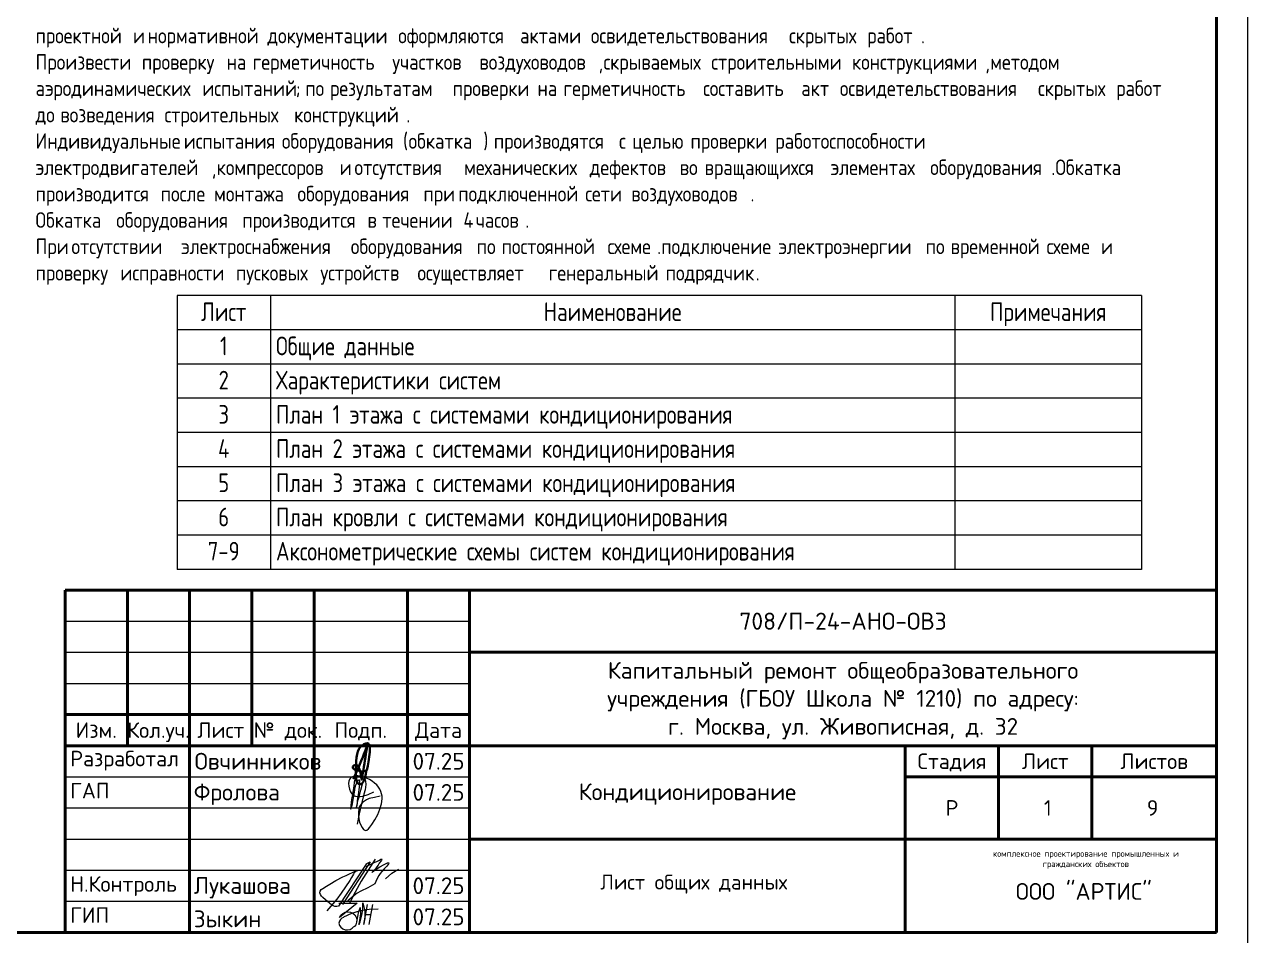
# Model space of a CAD drawing. Header units: millimetres. Extents: x -88595 to 880822, y -1054509 to -148035.
# Drawn here: x -35771 to -16117, y -246796 to -232159 of the extents above; entities that cross this region are included whole.
import ezdxf
from ezdxf.enums import TextEntityAlignment as Align

# ---------------------------------------------------------------- set-up
doc = ezdxf.new("R2010")
doc.units = ezdxf.units.MM
doc.layers.add('_Стадия Р', color=230, linetype='Continuous')
for name, color, linetype, lineweight in [('PDF _Геометрия', 7, 'Continuous', 9), ('Аннотация', 7, 'Continuous', 20), ('Графика', 7, 'Continuous', 20), ('Линии', 7, 'Continuous', 9), ('Основная надпись', 7, 'Continuous', 30), ('ОФ_рамка', 7, 'Continuous', 50), ('Подпись', 150, 'Continuous', 35)]:
    doc.layers.add(name, color=color, linetype=linetype, lineweight=lineweight)
doc.styles.add('$4$GOST 2.304 type A', font='GOST2304A.ttf', dxfattribs={"height": 3})
doc.styles.add('$8$GOST Common', font='GOST_Common.ttf', dxfattribs={"width": 0.9, "height": 2.5})
doc.styles.add('PDF ISOCPEUR', font='isocpeur.ttf')

msp = doc.modelspace()

# ---------------------------------------------------------------- linework, layer by layer
at = {"layer": 'PDF _Геометрия', "color": 152, "lineweight": 18, "true_color": 0x0060c2}
for points in [[(-30054, -244555), (-30148, -244576), (-30232, -244597), (-30275, -244614), (-30308, -244636), (-30338, -244657), (-30363, -244686), (-30385, -244724), (-30397, -244763), (-30402, -244813), (-30402, -244868), (-30397, -244919), (-30385, -244974), (-30368, -245021), (-30346, -245063), (-30325, -245093), (-30300, -245105), (-30287, -245110), (-30270, -245105), (-30245, -245084), (-30219, -245055), (-30190, -245012), (-30139, -244936), (-30092, -244851), (-30059, -244767), (-30033, -244682), (-30025, -244602), (-30025, -244559), (-30033, -244521), (-30042, -244483), (-30059, -244445), (-30084, -244411), (-30109, -244377), (-30148, -244348), (-30186, -244318), (-30228, -244288), (-30275, -244267), (-30325, -244250), (-30372, -244238), (-30414, -244233), (-30457, -244233), (-30490, -244242), (-30524, -244255), (-30545, -244280), (-30558, -244314), (-30562, -244356), (-30558, -244398), (-30550, -244445), (-30533, -244487), (-30512, -244521), (-30482, -244547), (-30452, -244559), (-30414, -244564), (-30376, -244564), (-30334, -244555), (-30249, -244530), (-30156, -244487)], [(-30469, -244297), (-30486, -244432), (-30507, -244555), (-30516, -244610), (-30520, -244661), (-30529, -244703), (-30529, -244733), (-30533, -244754), (-30529, -244767), (-30524, -244763), (-30520, -244746), (-30512, -244716), (-30499, -244678), (-30482, -244585), (-30465, -244492), (-30457, -244415), (-30444, -244377), (-30427, -244335), (-30414, -244314), (-30402, -244297), (-30389, -244293), (-30385, -244305), (-30385, -244326), (-30389, -244352), (-30393, -244415), (-30410, -244534), (-30418, -244589), (-30423, -244636), (-30427, -244674), (-30431, -244707), (-30435, -244729), (-30435, -244737), (-30435, -244733), (-30431, -244716), (-30423, -244691), (-30418, -244657), (-30406, -244614), (-30393, -244568), (-30368, -244458), (-30334, -244339), (-30325, -244314), (-30317, -244293), (-30308, -244280), (-30300, -244280), (-30296, -244293), (-30291, -244318), (-30287, -244369), (-30291, -244415), (-30296, -244453), (-30317, -244525), (-30355, -244678), (-30393, -244839), (-30427, -245008)]]:
    msp.add_lwpolyline(points, dxfattribs=at)
at = {"layer": 'PDF _Геометрия', "color": 152, "lineweight": 13, "true_color": 0x0060c2}
for points in [[(-30279, -245647), (-30723, -246325), (-30753, -246329), (-30783, -246329), (-30812, -246320), (-30838, -246303), (-30931, -246223), (-30977, -246185), (-30998, -246164), (-31015, -246138), (-31024, -246109), (-31020, -246083), (-31003, -246058), (-30977, -246041), (-30918, -246003), (-30863, -245973), (-30766, -245910), (-30656, -245855), (-30600, -245829), (-30550, -245804), (-30499, -245783), (-30465, -245766), (-30427, -245753), (-30414, -245749), (-30418, -245749), (-30431, -245757), (-30448, -245766), (-30473, -245787), (-30486, -245812), (-30516, -245863), (-30545, -245914), (-30613, -246016), (-30681, -246117), (-30753, -246210), (-30910, -246397)], [(-30215, -245613), (-30660, -246295)], [(-30279, -245685), (-30207, -245647), (-30139, -245618), (-30109, -245605), (-30088, -245596), (-30067, -245584), (-30042, -245571), (-30033, -245567), (-30025, -245567), (-30029, -245575), (-30033, -245584), (-30046, -245601), (-30071, -245635), (-30088, -245664), (-30109, -245690), (-30131, -245723), (-30169, -245762), (-30186, -245779), (-30190, -245783), (-30186, -245779), (-30177, -245774), (-30156, -245757), (-30122, -245732), (-30063, -245690), (-29991, -245656), (-29957, -245639), (-29936, -245630), (-29919, -245626), (-29915, -245630), (-29919, -245643), (-29932, -245660), (-29949, -245681), (-29991, -245723), (-30029, -245766), (-30054, -245800), (-30076, -245829), (-30109, -245893), (-30143, -245965), (-30253, -246028), (-30368, -246083), (-30423, -246117), (-30473, -246151), (-30575, -246236)], [(-30135, -245571), (-30359, -245922), (-30457, -246100), (-30554, -246287)], [(-30219, -245618), (-30283, -245647)], [(-29970, -245884), (-29868, -245795), (-29813, -245762), (-29754, -245732)], [(-30088, -246371), (-30232, -246380), (-30376, -246401), (-30516, -246443), (-30647, -246502)], [(-30376, -246346), (-30376, -246346)], [(-30262, -246295), (-30325, -246617)], [(-30291, -246456), (-30207, -246456)], [(-30177, -246295), (-30236, -246617)]]:
    msp.add_lwpolyline(points, dxfattribs=at)
for points in [[(-30719, -246278), (-30427, -246278), (-30706, -246507, -1.253674), (-30474, -246657)], [(-30393, -246619, 0.109847), (-30335, -246273, -0.158419), (-30320, -246615)]]:
    msp.add_lwpolyline(points, format="xyb", dxfattribs=at)
for centre, radius, start, end in [((-29532, -246674), 908, 158.7554, 174.2341), ((-31009, -246428), 641, 342.8262, 7.481), ((-30586, -246568), 138, 191.5355, 322.3496), ((-30607, -246610), 112, 108.759, 173.4207)]:
    msp.add_arc(centre, radius, start, end, dxfattribs=at)
at = {"layer": 'Линии'}
for p, q in [((-31819, -236516), (-33319, -236516)), ((-33319, -236516), (-33319, -237065)), ((-20819, -236516), (-31819, -236516)), ((-31819, -236516), (-31819, -237065)), ((-17819, -236516), (-20819, -236516)), ((-20819, -236516), (-20819, -237065)), ((-17819, -236516), (-17819, -237065)), ((-31819, -237065), (-33319, -237065)), ((-33319, -237065), (-33319, -237615)), ((-20819, -237065), (-31819, -237065)), ((-31819, -237065), (-31819, -237615)), ((-17819, -237065), (-20819, -237065)), ((-20819, -237065), (-20819, -237615)), ((-17819, -237065), (-17819, -237615)), ((-31819, -237615), (-33319, -237615)), ((-33319, -237615), (-33319, -238165)), ((-20819, -237615), (-31819, -237615)), ((-31819, -237615), (-31819, -238165)), ((-17819, -237615), (-20819, -237615)), ((-20819, -237615), (-20819, -238165)), ((-17819, -237615), (-17819, -238165)), ((-31819, -238165), (-33319, -238165)), ((-33319, -238165), (-33319, -238714)), ((-20819, -238165), (-31819, -238165)), ((-31819, -238165), (-31819, -238714)), ((-17819, -238165), (-20819, -238165)), ((-20819, -238165), (-20819, -238714)), ((-17819, -238165), (-17819, -238714)), ((-31819, -238714), (-33319, -238714)), ((-33319, -238714), (-33319, -239264)), ((-20819, -238714), (-31819, -238714)), ((-31819, -238714), (-31819, -239264)), ((-17819, -238714), (-20819, -238714)), ((-20819, -238714), (-20819, -239264)), ((-17819, -238714), (-17819, -239264)), ((-31819, -239264), (-33319, -239264)), ((-33319, -239264), (-33319, -239814)), ((-20819, -239264), (-31819, -239264)), ((-31819, -239264), (-31819, -239814)), ((-17819, -239264), (-20819, -239264)), ((-20819, -239264), (-20819, -239814)), ((-17819, -239264), (-17819, -239814)), ((-31819, -239814), (-33319, -239814)), ((-33319, -239814), (-33319, -240363)), ((-20819, -239814), (-31819, -239814)), ((-31819, -239814), (-31819, -240363)), ((-17819, -239814), (-20819, -239814)), ((-20819, -239814), (-20819, -240363)), ((-17819, -239814), (-17819, -240363)), ((-31819, -240363), (-33319, -240363)), ((-33319, -240363), (-33319, -240913)), ((-20819, -240363), (-31819, -240363)), ((-31819, -240363), (-31819, -240913)), ((-17819, -240363), (-20819, -240363)), ((-20819, -240363), (-20819, -240913)), ((-17819, -240363), (-17819, -240913)), ((-31819, -240913), (-33319, -240913)), ((-20819, -240913), (-31819, -240913)), ((-17819, -240913), (-20819, -240913))]:
    msp.add_line(p, q, dxfattribs=at)
at = {"layer": 'Основная надпись', "lineweight": 20}
msp.add_line((-16117, -217546), (-16117, -247246), dxfattribs=at)
at = {"layer": 'Основная надпись', "lineweight": 50}
for p, q in [((-16617, -246746), (-16617, -218046)), ((-56117, -246746), (-16617, -246746))]:
    msp.add_line(p, q, dxfattribs=at)
at = {"layer": 'ОФ_рамка', "ltscale": 100, "transparency": 33554636}
for p, q in [((-35117, -241246), (-16617, -241246)), ((-35117, -246746), (-35117, -241246)), ((-34117, -241246), (-34117, -243746)), ((-33117, -241246), (-33117, -246746)), ((-32117, -241246), (-32117, -243746)), ((-31117, -241246), (-31117, -246746)), ((-29617, -241246), (-29617, -246746)), ((-28617, -246746), (-28617, -241247)), ((-16617, -246746), (-16617, -241246)), ((-28617, -242246), (-16617, -242246)), ((-35117, -243246), (-28617, -243246)), ((-35117, -243746), (-16617, -243746)), ((-20117, -243746), (-20117, -245246)), ((-18617, -243746), (-18617, -245246)), ((-21617, -244246), (-16617, -244246)), ((-28617, -245246), (-16617, -245246)), ((-35117, -246746), (-16617, -246746))]:
    msp.add_line(p, q, dxfattribs=at)
at = {"layer": 'ОФ_рамка', "lineweight": 15, "ltscale": 100, "transparency": 33554636}
for p, q in [((-35117, -241746), (-28617, -241746)), ((-35117, -242246), (-28617, -242246)), ((-35117, -242746), (-28617, -242746)), ((-35117, -244246), (-28617, -244246)), ((-35117, -244746), (-28617, -244746)), ((-35117, -245246), (-28617, -245246)), ((-35117, -245746), (-28617, -245746)), ((-35117, -246246), (-28617, -246246))]:
    msp.add_line(p, q, dxfattribs=at)
at = {"layer": 'ОФ_рамка', "ltscale": 100, "transparency": 33554636}
msp.add_lwpolyline([(-21617, -243746), (-21617, -246746)], dxfattribs=at)
at = {"layer": 'Подпись', "transparency": 33554636}
msp.add_open_spline([(-30482, -244282), (-30338, -243937), (-30266, -243752), (-30263, -243752), (-30354, -244316), (-30351, -244300), (-30401, -243993), (-30567, -244116), (-30285, -244178), (-30260, -244131), (-30194, -243721), (-30276, -243690), (-30420, -243784), (-30439, -243971), (-30457, -244313), (-30388, -244394), (-30301, -244335), (-30273, -244128)], degree=3, dxfattribs=at)

# ---------------------------------------------------------------- texts
at = {"layer": '_Стадия Р', "color": 1, "lineweight": 15, "ltscale": 100, "transparency": 33554636, "insert": (-22617, -241746), "char_height": 275, "width": 12000, "attachment_point": 5, "style": 'PDF ISOCPEUR'}
msp.add_mtext('{\\C0;708/П-24-АНО-ОВ3}', dxfattribs=at)
at = {"layer": '_Стадия Р', "color": 7, "linetype": 'Continuous', "transparency": 33554687, "insert": (-20867, -244746), "char_height": 250, "width": 1500, "attachment_point": 5, "style": 'PDF ISOCPEUR'}
msp.add_mtext('Р', dxfattribs=at)
at = {"layer": 'Аннотация', "lineweight": 9, "char_height": 250, "attachment_point": 1, "style": '$8$GOST Common'}
for s, insert, width in [('проектной', (-35593, -232213), 1803.8), ('\\fGOST Common|b0|i0|c204|p34|;\\W.9;и', (-34028, -232213), 194.81), ('нормативной', (-33790, -232213), 2236.71), ('документации', (-31867, -232213), 2453.16), ('оформляются', (-29765, -232213), 2280), ('актами', (-27807, -232213), 1284.3), ('освидетельствования', (-26670, -232213), 3766.33), ('скрытых', (-23485, -232213), 1428.61), ('работ', (-22229, -232213), 1046.2), ('\\fGOST Common|b0|i0|c204|p34|;\\W.9;.', (-21365, -232213), 79.37), ('Произвести', (-35593, -232636), 1976.96), ('воздуховодов', (-28461, -232636), 2323.29), ('проверку', (-33885, -232636), 1558.48), ('на', (-32522, -232636), 411.27), ('герметичность', (-32105, -232636), 2626.33), ('участков', (-29860, -232636), 1601.77), ('\\fGOST Common|b0|i0|c204|p34|;\\W.9;,', (-26545, -232636), 93.8), ('скрываемых', (-26467, -232636), 2005.82), ('строительными', (-24735, -232636), 2647.97), ('конструкциями', (-22473, -232636), 2597.47), ('\\fGOST Common|b0|i0|c204|p34|;\\W.9;,', (-20330, -232636), 93.8), ('методом', (-20252, -232636), 1457.47), ('испытаний', (-32914, -233059), 1818.23), ('работ', (-18228, -233059), 1046.2), ('аэродинамических', (-35593, -233059), 3153.04), ('; ', (-31414, -233059), 187.59), ('по', (-31259, -233059), 389.62), ('результатам', (-30861, -233059), 2294.43), ('проверки', (-28890, -233059), 1558.48), ('на', (-27527, -233059), 411.27), ('герметичность', (-27110, -233059), 2626.33), ('составить', (-24866, -233059), 1818.23), ('акт', (-23288, -233059), 656.58), ('освидетельствования', (-22669, -233059), 3766.33), ('скрытых', (-19484, -233059), 1428.61), ('конструкций', (-31438, -233483), 2186.2), ('до', (-35593, -233483), 389.62), ('возведения', (-35194, -233483), 1933.67), ('строительных', (-33522, -233483), 2431.52), ('\\fGOST Common|b0|i0|c204|p34|;\\W.9;(', (-29688, -233906), 108.23), ('\\fGOST Common|b0|i0|c204|p34|;\\W.9;.', (-29634, -233483), 79.37), (') ', (-28396, -233906), 202.03), ('Индивидуальные', (-35593, -233906), 2792.28), ('испытания', (-33212, -233906), 1818.23), ('оборудования', (-31635, -233906), 2359.37), ('обкатка', (-29599, -233906), 1457.47), ('производятся', (-28229, -233906), 2344.94), ('\\fGOST Common|b0|i0|c204|p34|;\\W.9;с', (-26217, -233906), 165.95), ('целью', (-26003, -233906), 1038.99), ('проверки', (-25068, -233906), 1558.48), ('работоспособности', (-23705, -233906), 3347.85), ('электродвигателей', (-35593, -234329), 3434.43), ('компрессоров', (-32682, -234329), 2301.64), ('\\fGOST Common|b0|i0|c204|p34|;\\W.9;и', (-30706, -234329), 194.81), ('отсутствия', (-30468, -234329), 2041.9), ('механических', (-28706, -234329), 2352.15), ('дефектов', (-26687, -234329), 1659.49), ('во', (-25241, -234329), 389.62), ('вращающихся', (-24842, -234329), 2359.37), ('элементах', (-22818, -234329), 1847.09), ('оборудования', (-21217, -234329), 2359.37), ('Обкатка', (-19204, -234329), 1479.11), ('\\fGOST Common|b0|i0|c204|p34|;\\W.9;,', (-32760, -234329), 93.8), ('\\fGOST Common|b0|i0|c204|p34|;\\W.9;.', (-19270, -234329), 79.37), ('производится', (-35593, -234753), 2344.94), ('после', (-33581, -234753), 945.19), ('монтажа', (-32724, -234753), 1529.62), ('оборудования', (-31384, -234753), 2359.37), ('при', (-29360, -234753), 584.43), ('подключенной', (-28801, -234753), 2381.01), ('сети', (-26759, -234753), 800.89), ('воздуховодов', (-26021, -234753), 2323.29), ('\\fGOST Common|b0|i0|c204|p34|;\\W.9;.', (-24104, -234753), 79.37), ('Обкатка', (-35593, -235176), 1479.11), ('оборудования', (-34296, -235176), 2359.37), ('производится', (-32271, -235176), 2344.94), ('\\fGOST Common|b0|i0|c204|p34|;\\W.9;в', (-30259, -235176), 194.81), ('течении', (-30021, -235176), 1414.18), (' 4 ', (-28854, -235176), 404.05), ('часов', (-28521, -235176), 966.84), ('\\fGOST Common|b0|i0|c204|p34|;\\W.9;.', (-27723, -235176), 79.37), ('При', (-35593, -235599), 606.08), ('электроснабжения', (-33254, -235599), 3210.76), ('оборудования', (-30527, -235599), 2359.37), ('постоянной', (-28104, -235599), 1969.75), ('временной', (-20889, -235599), 1774.94), ('отсутствии', (-35016, -235599), 2041.9), ('по', (-28503, -235599), 389.62), ('схеме', (-26402, -235599), 966.84), ('\\fGOST Common|b0|i0|c204|p34|;\\W.9;.', (-25604, -235599), 79.37), ('подключение', (-25539, -235599), 2186.2), ('электроэнергии', (-23657, -235599), 2777.85), ('по', (-21288, -235599), 389.62), ('схеме', (-19347, -235599), 966.84), ('\\fGOST Common|b0|i0|c204|p34|;\\W.9;и', (-18472, -235599), 194.81), ('устройств', (-31015, -236023), 1796.58), ('генеральный', (-27348, -236023), 2186.2), ('проверку', (-35593, -236023), 1558.48), ('исправности', (-34230, -236023), 2157.34), ('пусковых', (-32373, -236023), 1551.27), ('осуществляет', (-29456, -236023), 2460.38), ('подрядчик', (-25467, -236023), 1753.29), ('\\fGOST Common|b0|i0|c204|p34|;\\W.9;.', (-24020, -236023), 79.37)]:
    msp.add_mtext(s, dxfattribs=dict(at, insert=insert, width=width))
at = {"layer": 'Графика', "char_height": 300, "line_spacing_factor": 0.919238, "style": '$4$GOST 2.304 type A'}
for s, insert, width, attachment_point in [('Лист', (-32569, -236624), 942.79, 2), ('Наименование', (-26319, -236624), 2562.65, 2), ('Примечания', (-19319, -236624), 2122.19, 2), ('\\fGOST 2.304 type A|b0|i0|c204|p34|;1', (-32569, -237174), 152.89, 2), ('Общие данные', (-31729, -237174), 2573.57, 1), ('\\fGOST 2.304 type A|b0|i0|c204|p34|;2', (-32569, -237723), 229.33, 2), ('Характеристики систем', (-31729, -237723), 4593.84, 1), ('\\fGOST 2.304 type A|b0|i0|c204|p34|;3', (-32569, -238273), 203.85, 2), ('План 1 этажа с системами кондиционирования', (-31729, -238273), 8688.98, 1), ('\\fGOST 2.304 type A|b0|i0|c204|p34|;4', (-32569, -238822), 229.33, 2), ('План 2 этажа с системами кондиционирования', (-31729, -238822), 8765.43, 1), ('\\fGOST 2.304 type A|b0|i0|c204|p34|;5', (-32569, -239372), 203.85, 2), ('План 3 этажа с системами кондиционирования', (-31729, -239372), 8739.95, 1), ('\\fGOST 2.304 type A|b0|i0|c204|p34|;6', (-32569, -239922), 229.33, 2), ('План кровли с системами кондиционирования', (-31729, -239922), 8401.41, 1), ('7-9', (-32569, -240471), 229.33, 2), ('Аксонометрические схемы систем кондиционирования', (-31729, -240471), 9035.38, 1)]:
    msp.add_mtext(s, dxfattribs=dict(at, insert=insert, width=width, attachment_point=attachment_point))
at = {"layer": 'ОФ_рамка', "color": 7, "linetype": 'Continuous', "transparency": 33554687, "style": 'PDF ISOCPEUR'}
for s, p in [('Изм.', (-34617, -243496)), ('Кол.уч.', (-33617, -243496)), ('Лист', (-32617, -243496)), (' № док.', (-31617, -243496)), ('Подп.', (-30367, -243496)), ('Дата', (-29117, -243496)), ('Стадия', (-20867, -243996)), ('Лист', (-19367, -243996)), ('Листов', (-17617, -243996))]:
    msp.add_text(s, height=250, dxfattribs=at).set_placement(p, align=Align.MIDDLE_CENTER)
at = {"layer": 'ОФ_рамка', "color": 7, "transparency": 33554687, "style": 'PDF ISOCPEUR'}
for s, p in [('Разработал', (-35035, -244078)), ('ГАП', (-35035, -244593)), ('Н.Контроль', (-35035, -246093)), ('ГИП', (-35035, -246593))]:
    msp.add_text(s, height=250, dxfattribs=at).set_placement(p)
at = {"layer": 'ОФ_рамка', "lineweight": 15, "ltscale": 100, "transparency": 33554636, "attachment_point": 5, "style": 'PDF ISOCPEUR'}
for s, insert, char_height, width in [('\\pxqc;Капитальный ремонт общеобразовательного\\Pучреждения (ГБОУ Школа № 1210) по адресу: \\Pг. Москва, ул. Живописная, д. 32', (-22617, -243023), 270, 9013.53), ('Кондиционирование', (-25117, -244523), 270, 9013.53), ('Лист общих данных', (-25017, -245970), 240, 7000)]:
    msp.add_mtext(s, dxfattribs=dict(at, insert=insert, char_height=char_height, width=width))
at = {"layer": 'ОФ_рамка', "color": 7, "linetype": 'Continuous', "transparency": 33554687, "style": 'PDF ISOCPEUR'}
for s, insert, char_height, width, attachment_point in [('Овчинников', (-33037, -243996), 270, 2000, 4), ('07.25', (-29117, -243996), 270, 1000, 5), ('Фролова', (-33050, -244528), 270, 2000, 4), ('07.25', (-29117, -244496), 270, 1000, 5), ('1', (-19327, -244746), 250, 1500, 5), ('9', (-17643, -244746), 250, 1500, 5), ('Лукашова', (-33050, -246028), 270, 2000, 4), ('07.25', (-29117, -245996), 270, 1000, 5), ('Зыкин', (-33050, -246528), 270, 2000, 4), ('07.25', (-29117, -246496), 270, 1000, 5)]:
    msp.add_mtext(s, dxfattribs=dict(at, insert=insert, char_height=char_height, width=width, attachment_point=attachment_point))
at = {"layer": 'ОФ_рамка', "color": 7, "transparency": 33554687, "attachment_point": 5, "style": 'PDF ISOCPEUR'}
for s, insert, char_height, width in [('комплексное проектирование промышленных и гражданских объектов', (-18715, -245577), 100, 3141.16), ('ООО "АРТИС"', (-18748, -246088), 270, 3189.42)]:
    msp.add_mtext(s, dxfattribs=dict(at, insert=insert, char_height=char_height, width=width))

doc.saveas('drawing.dxf')
